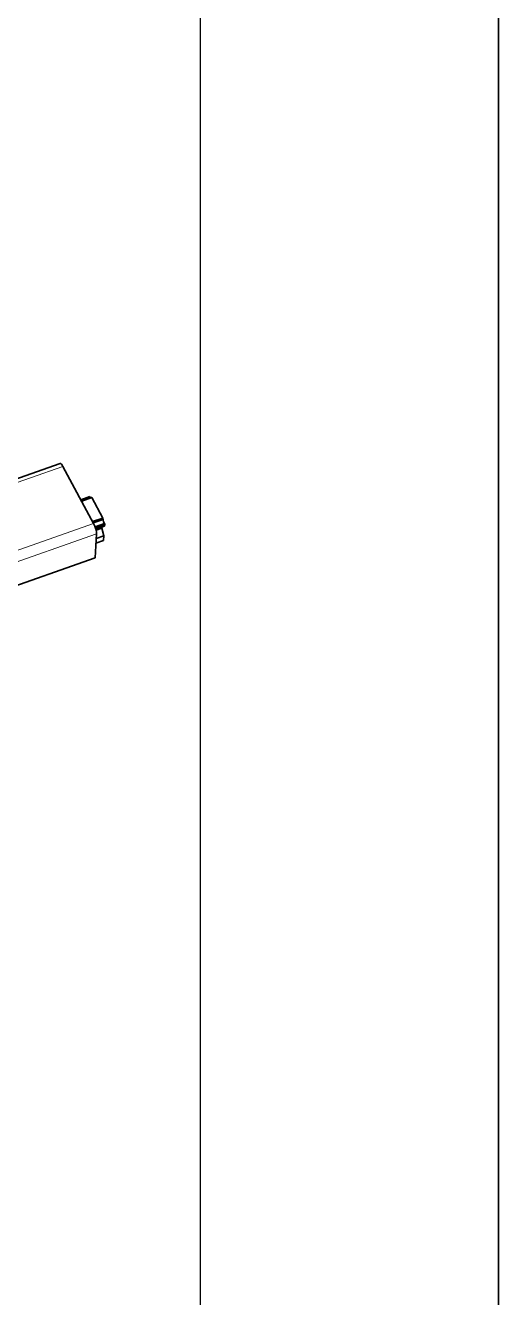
# Model space of a CAD drawing. Header units: millimetres. Extents: x 50851 to 121906, y -34238 to -12059.
# Drawn here: x 119455.5 to 119479.3, y -27285.3 to -27221.1 of the extents above; entities that cross this region are included whole.
import ezdxf

# ---------------------------------------------------------------- set-up
doc = ezdxf.new("R2010")
doc.units = ezdxf.units.MM
doc.layers.add('图\\M+19E79\\M+195B6\\M+18E9A', color=7, linetype='Continuous')
doc.layers.add('图框', color=7, linetype='Continuous', lineweight=15)
doc.layers.add('标注线', color=3, linetype='Continuous', lineweight=25)

# ---------------------------------------------------------------- blocks, each defined once
blk = doc.blocks.new('DEH A4')
at = {"layer": 'Defpoints', "linetype": 'Continuous'}
for p, q in [((210, 0), (210, 297)), ((210, 297), (210, 0))]:
    blk.add_line(p, q, dxfattribs=at)
at = {"layer": '图\\M+19E79\\M+195B6\\M+18E9A', "linetype": 'Continuous'}
for q in [(195, 283.5), (195, 97)]:
    blk.add_line((195, 13.5), q, dxfattribs=at)
blk = doc.blocks.new('WWDA8SD8')
at = {"color": 7, "lineweight": 35}
for p, q in [((121896.9, -28144.17), (121825.17, -28169.47)), ((121917.99, -28182.03), (121898.74, -28146.1)), ((121851.07, -28227.65), (121918.89, -28203.73))]:
    blk.add_line(p, q, dxfattribs=at)
at = {"color": 7, "lineweight": 13}
for p, q in [((121826.32, -28171.64), (121898.74, -28146.1)), ((121844.33, -28208.01), (121917.99, -28182.03)), ((121847.03, -28214.34), (121919.85, -28188.65))]:
    blk.add_line(p, q, dxfattribs=at)
at = {"color": 7, "lineweight": 35, "ltscale": 0.147421}
blk.add_line((121909.99, -28167.1), (121915.55, -28165.13), dxfattribs=at)
at = {"color": 7, "lineweight": 35, "ltscale": 0.15056}
blk.add_line((121910.06, -28167.22), (121915.73, -28165.22), dxfattribs=at)
at = {"color": 7, "lineweight": 35, "ltscale": 0.165822}
blk.add_line((121916.64, -28165.64), (121910.39, -28167.85), dxfattribs=at)
at = {"color": 7, "lineweight": 35, "ltscale": 0.1705}
for p, q in [((121910.49, -28168.04), (121916.92, -28165.77)), ((121917.38, -28180.9), (121923.81, -28178.63))]:
    blk.add_line(p, q, dxfattribs=at)
at = {"color": 7, "lineweight": 35, "ltscale": 0.005158}
blk.add_line((121915.55, -28165.13), (121915.73, -28165.22), dxfattribs=at)
at = {"color": 7, "lineweight": 35, "ltscale": 0.007679}
blk.add_line((121916.64, -28165.64), (121916.92, -28165.77), dxfattribs=at)
at = {"color": 7, "lineweight": 35, "ltscale": 0.36473}
blk.add_line((121916.92, -28165.77), (121923.81, -28178.63), dxfattribs=at)
at = {"color": 7, "lineweight": 35, "ltscale": 0.165821}
blk.add_line((121917.79, -28181.66), (121924.05, -28179.46), dxfattribs=at)
at = {"color": 7, "lineweight": 35, "ltscale": 0.155226}
blk.add_line((121918.95, -28184.23), (121924.81, -28182.16), dxfattribs=at)
at = {"color": 7, "lineweight": 35, "ltscale": 0.154378}
blk.add_line((121919.14, -28184.77), (121924.97, -28182.72), dxfattribs=at)
at = {"color": 7, "lineweight": 35, "ltscale": 0.145395}
blk.add_line((121919.42, -28185.68), (121924.9, -28183.74), dxfattribs=at)
at = {"color": 7, "lineweight": 35, "ltscale": 0.094518}
blk.add_line((121919.56, -28186.24), (121923.13, -28184.98), dxfattribs=at)
at = {"color": 7, "lineweight": 35, "ltscale": 0.015654}
blk.add_line((121923.17, -28184.35), (121923.13, -28184.98), dxfattribs=at)
at = {"color": 7, "lineweight": 35, "ltscale": 0.127181}
blk.add_line((121923.13, -28184.98), (121924.51, -28189.87), dxfattribs=at)
at = {"color": 7, "lineweight": 35, "ltscale": 0.021495}
blk.add_line((121923.81, -28178.63), (121924.05, -28179.46), dxfattribs=at)
at = {"color": 7, "lineweight": 35, "ltscale": 0.014456}
blk.add_line((121924.81, -28182.16), (121924.97, -28182.72), dxfattribs=at)
at = {"color": 7, "lineweight": 35, "ltscale": 0.025621}
blk.add_line((121924.97, -28182.72), (121924.9, -28183.74), dxfattribs=at)
at = {"color": 7, "lineweight": 35, "ltscale": 0.37782}
blk.add_line((121918.89, -28203.73), (121919.85, -28188.65), dxfattribs=at)
at = {"color": 7, "lineweight": 35, "ltscale": 0.128335}
blk.add_line((121919.48, -28194.43), (121924.33, -28192.72), dxfattribs=at)
at = {"color": 7, "lineweight": 35, "ltscale": 0.128341}
blk.add_line((121919.67, -28191.58), (121924.51, -28189.87), dxfattribs=at)
at = {"color": 7, "lineweight": 35, "ltscale": 0.07137}
blk.add_line((121924.51, -28189.87), (121924.33, -28192.72), dxfattribs=at)
at = {"color": 7, "lineweight": 35}
for centre, major_axis, start_param, end_param in [((121898.56, -28148.89), (-1.66, 4.72), 5.253255, 6.283185), ((121915.66, -28163.55), (0.82, -2.34), 5.416571, 5.905513), ((121917.81, -28184.82), (-1.66, 4.72), 3.682459, 5.253255), ((121925.06, -28181.1), (0.82, -2.34), 3.845775, 5.089939)]:
    blk.add_ellipse(centre, major_axis=major_axis, ratio=0.256102, start_param=start_param, end_param=end_param, dxfattribs=at)

msp = doc.modelspace()

# ---------------------------------------------------------------- block references
at = {"layer": '图框'}
msp.add_blockref('DEH A4', (119269.301, -27371.76), dxfattribs=at)
at = {"layer": '标注线', "xscale": 0.07999999998719431, "yscale": 0.08000000000174623, "zscale": 0.08000000000000002}
msp.add_blockref('WWDA8SD8', (109705.475, -24991.664), dxfattribs=at)

doc.saveas('drawing.dxf')
